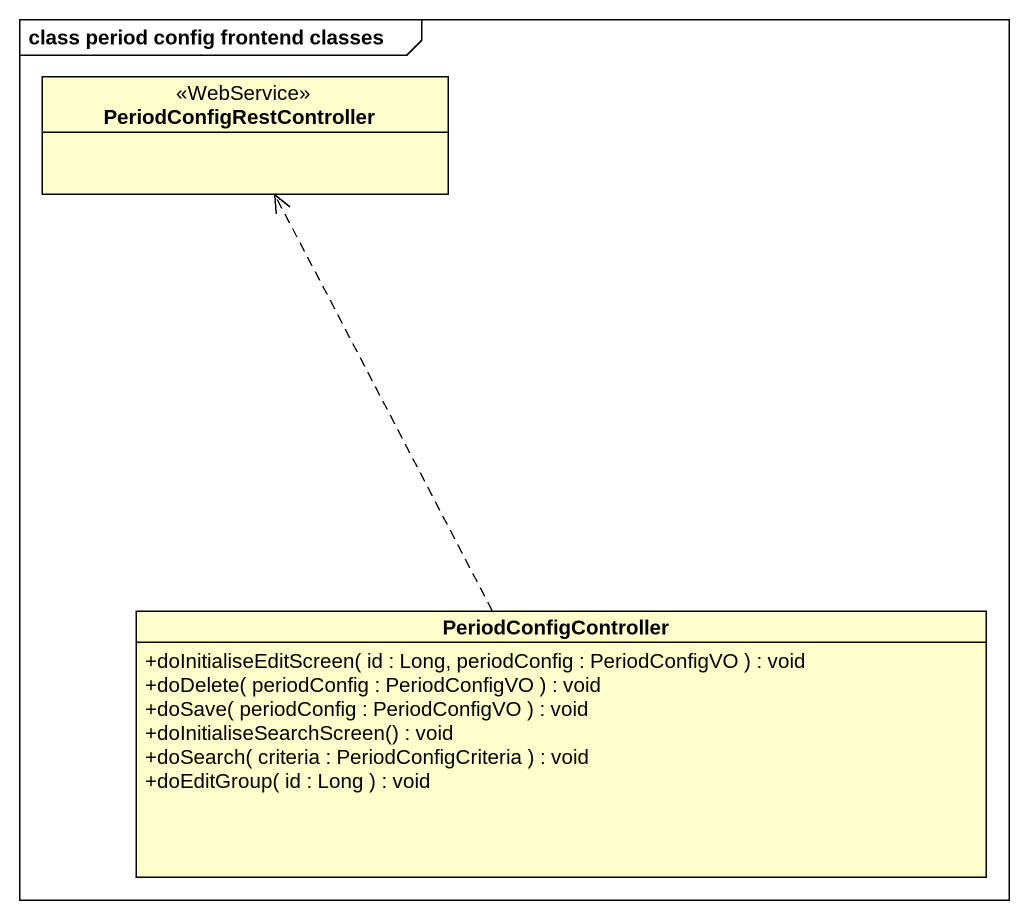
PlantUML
@startuml
mainframe class period config frontend classes
hide circle
hide empty members
skinparam classAttributeIconSize 0
class PeriodConfigRestController <<WebService>>
class PeriodConfigController {
  +doInitialiseEditScreen( id : Long, periodConfig : PeriodConfigVO ) : void
  +doDelete( periodConfig : PeriodConfigVO ) : void
  +doSave( periodConfig : PeriodConfigVO ) : void
  +doInitialiseSearchScreen() : void
  +doSearch( criteria : PeriodConfigCriteria ) : void
  +doEditGroup( id : Long ) : void
}
PeriodConfigController .up.> PeriodConfigRestController
@enduml
